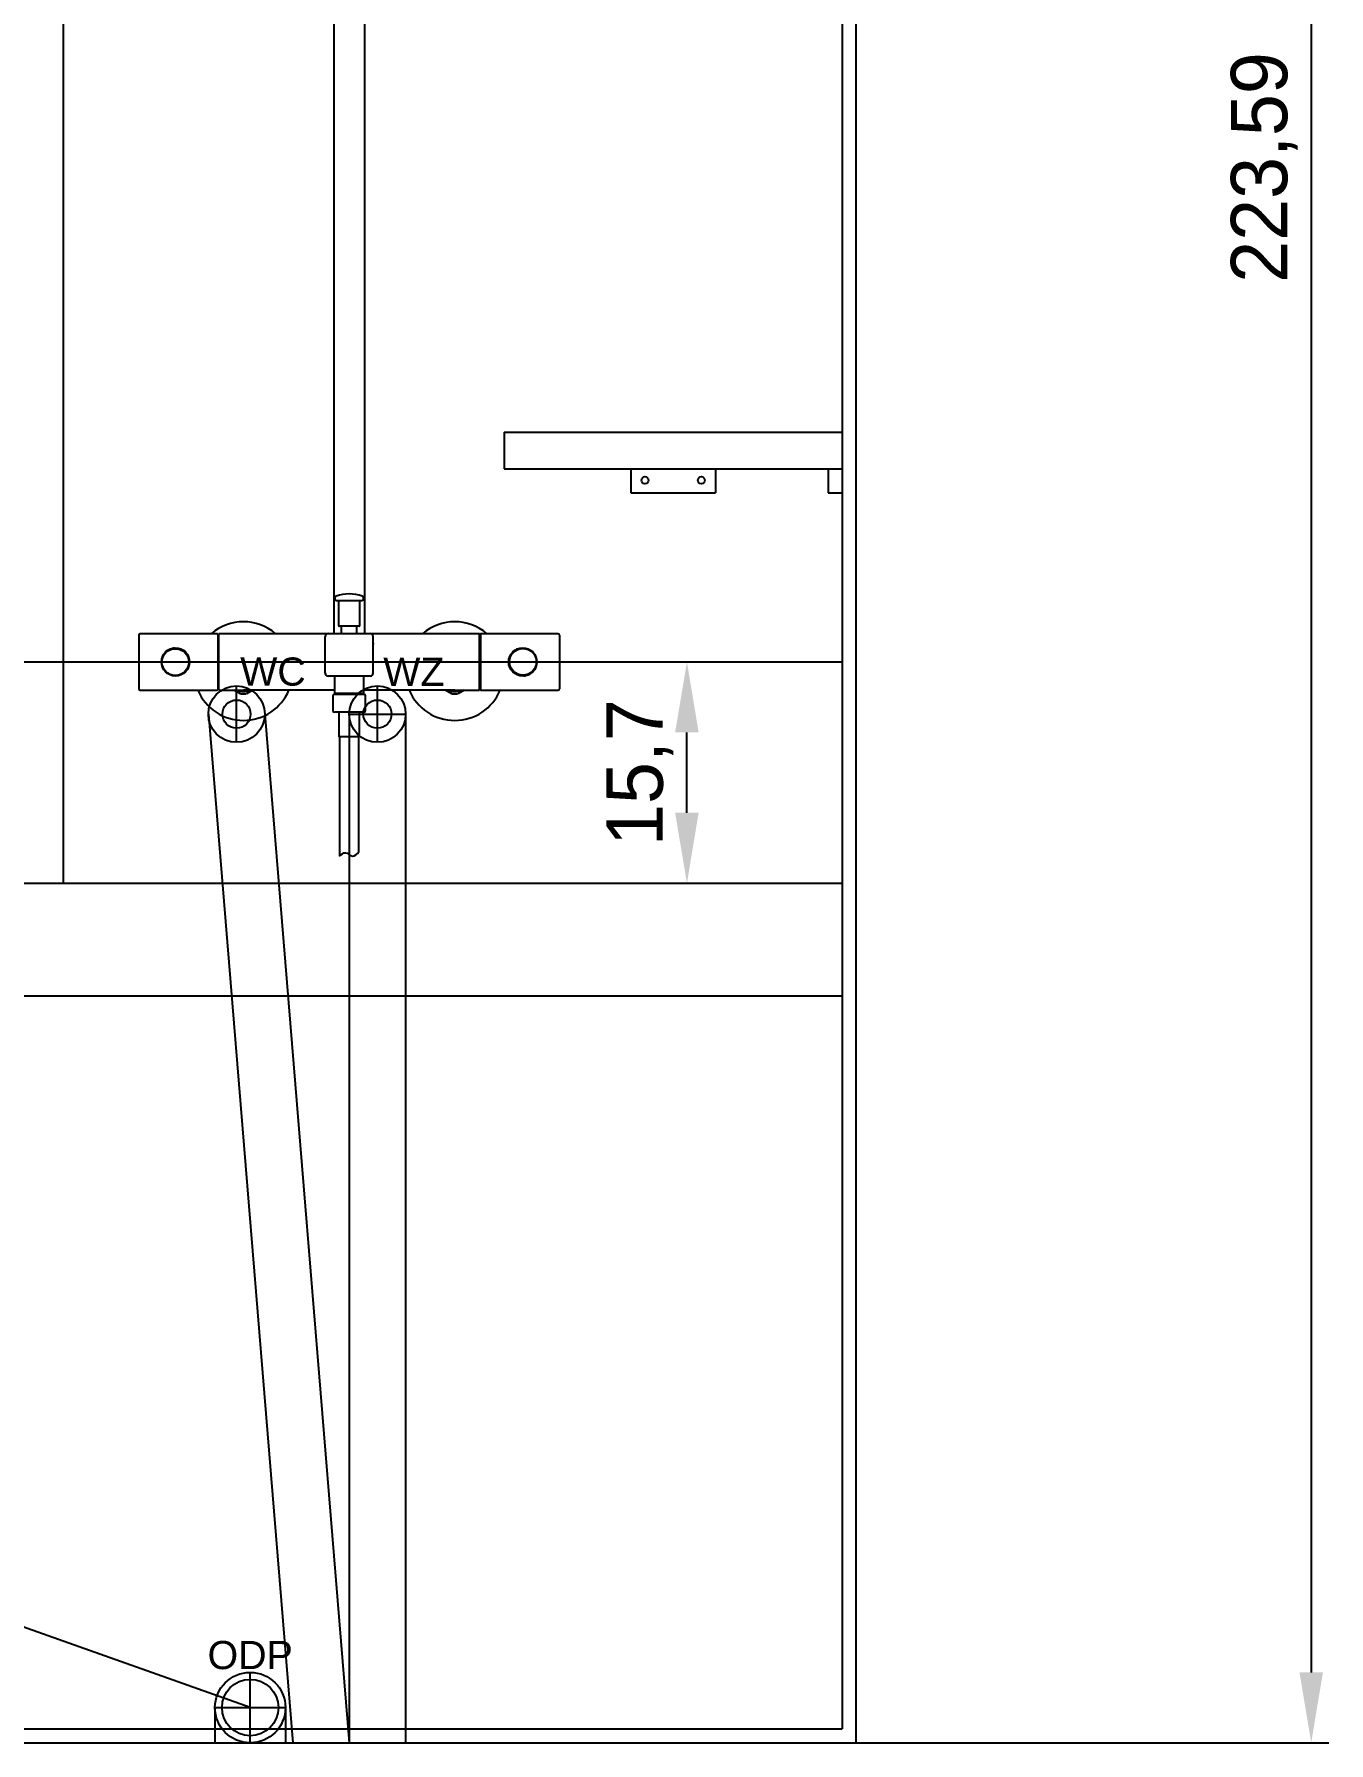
# Model space of a CAD drawing. Header units: millimetres. Extents: x 976 to 9349, y -1578 to 2211.
# Drawn here: x 5902.9 to 5994.8, y 455.7 to 577 of the extents above; entities that cross this region are included whole.
import ezdxf
from ezdxf.lldxf.tags import DXFTag

# ---------------------------------------------------------------- set-up
doc = ezdxf.new("R2010")
doc.units = ezdxf.units.MM
for name, color, linetype in [('Inst - odpływ', 35, 'Continuous'), ('Inst - woda', 220, 'Continuous'), ('Płytki', 254, 'Continuous'), ('Szkic', 6, 'Continuous'), ('Wbudowane', 175, 'Continuous'), ('Ściany', 7, 'Continuous')]:
    doc.layers.add(name, color=color, linetype=linetype)
tags = doc.linetypes.add('06B018', pattern=[6.75, 4.32, -0.54, 0.09, -0.54, 0.09, -0.54, 0.09, -0.54]).pattern_tags.tags
tags[18:19] = [DXFTag(74, 4), DXFTag(75, 0), DXFTag(340, '0'), DXFTag(46, 1.0), DXFTag(50, 0.0), DXFTag(44, 0.0), DXFTag(45, 0.0)]
tags[16:17] = [DXFTag(74, 4), DXFTag(75, 0), DXFTag(340, '0'), DXFTag(46, 1.0), DXFTag(50, 0.0), DXFTag(44, 0.0), DXFTag(45, 0.0)]
tags[14:15] = [DXFTag(74, 4), DXFTag(75, 0), DXFTag(340, '0'), DXFTag(46, 1.0), DXFTag(50, 0.0), DXFTag(44, 0.0), DXFTag(45, 0.0)]
tags[12:13] = [DXFTag(74, 4), DXFTag(75, 0), DXFTag(340, '0'), DXFTag(46, 1.0), DXFTag(50, 0.0), DXFTag(44, 0.0), DXFTag(45, 0.0)]
tags[10:11] = [DXFTag(74, 4), DXFTag(75, 0), DXFTag(340, '0'), DXFTag(46, 1.0), DXFTag(50, 0.0), DXFTag(44, 0.0), DXFTag(45, 0.0)]
tags[8:9] = [DXFTag(74, 4), DXFTag(75, 0), DXFTag(340, '0'), DXFTag(46, 1.0), DXFTag(50, 0.0), DXFTag(44, 0.0), DXFTag(45, 0.0)]
tags[6:7] = [DXFTag(74, 4), DXFTag(75, 0), DXFTag(340, '0'), DXFTag(46, 1.0), DXFTag(50, 0.0), DXFTag(44, 0.0), DXFTag(45, 0.0)]
tags[4:5] = [DXFTag(74, 4), DXFTag(75, 0), DXFTag(340, '0'), DXFTag(46, 1.0), DXFTag(50, 0.0), DXFTag(44, 0.0), DXFTag(45, 0.0)]
doc.dimstyles.new('ISO-25', dxfattribs={"dimtxt": 4, "dimasz": 5, "dimexe": 1.25, "dimexo": 0.625, "dimgap": 1, "dimtad": 1, "dimtxsty": 'Standard', "dimcen": 2.5, "dimadec": 0, "dimazin": 0, "dimtfac": 1, "dimtmove": 0, "dimatfit": 3, "dimfxl": 1, "dimarcsym": 0})

# ---------------------------------------------------------------- blocks, each defined once
blk = doc.blocks.new('Z$W@#22483')
for p, q in [((237.3, 0), (237.3, 257.2)), ((0, 0), (237.3, 0))]:
    blk.add_line(p, q)
blk = doc.blocks.new('Z$W@#21058')
for p, q in [((13.83, 118.61), (13.83, 15.98)), ((16.03, 15.98), (16.03, 118.61)), ((14.02, 18.34), (15.83, 18.34)), ((14.17, 18.34), (14.17, 16.55)), ((15.68, 16.55), (15.68, 18.34)), ((0, 15.87), (0, 12.07)), ((5.55, 15.97), (0.1, 15.97)), ((5.6, 15.92), (5.6, 12.02)), ((5.68, 14.81), (5.68, 15.97)), ((7.42, 15.97), (5.68, 15.97)), ((13.06, 15.97), (7.42, 15.97)), ((13.23, 13.17), (13.23, 15.78)), ((13.43, 15.98), (16.43, 15.98)), ((15.63, 16.5), (14.22, 16.5)), ((14.37, 16.5), (14.37, 15.98)), ((15.48, 15.98), (15.48, 16.5)), ((16.62, 13.17), (16.62, 15.78)), ((22.42, 15.97), (16.79, 15.97)), ((24.18, 15.97), (22.42, 15.97)), ((24.18, 14.81), (24.18, 15.97)), ((24.22, 15.77), (24.18, 15.77)), ((24.22, 15.77), (24.22, 15.67)), ((24.25, 15.92), (24.25, 12.02)), ((29.75, 15.97), (24.29, 15.97)), ((29.85, 15.87), (29.85, 12.07)), ((2.26, 14.91), (2.26, 14.89)), ((2.26, 14.89), (2.26, 14.85)), ((2.32, 14.91), (2.32, 14.93)), ((2.32, 14.91), (2.32, 14.87)), ((2.52, 14.96), (2.44, 14.96)), ((2.52, 14.97), (2.52, 14.96)), ((2.52, 14.96), (2.52, 14.91)), ((2.52, 14.91), (2.52, 14.91)), ((2.61, 14.94), (2.71, 14.94)), ((2.8, 14.89), (2.8, 14.95)), ((5.68, 15.73), (5.6, 15.73)), ((5.68, 11.97), (5.68, 14.81)), ((24.18, 15.71), (24.22, 15.71)), ((24.18, 11.97), (24.18, 14.81)), ((24.25, 15.67), (24.22, 15.67)), ((24.22, 15.33), (24.22, 15.67)), ((24.22, 14.31), (24.22, 15.33)), ((24.22, 15.33), (24.25, 15.33)), ((26.81, 14.87), (26.92, 14.87)), ((26.92, 14.87), (26.81, 14.87)), ((27.01, 14.94), (27.3, 14.94)), ((27.3, 14.97), (27.3, 14.94)), ((27.3, 14.94), (27.3, 14.93)), ((27.33, 14.93), (27.33, 14.97)), ((27.73, 14.8), (27.73, 14.85)), ((1.64, 13.96), (1.64, 14.25)), ((1.64, 13.96), (1.64, 13.96)), ((1.71, 13.51), (1.71, 13.57)), ((3.44, 14.38), (3.51, 14.38)), ((3.46, 14.33), (3.53, 14.33)), ((3.55, 14.28), (3.48, 14.28)), ((3.55, 14.28), (3.55, 13.64)), ((3.56, 13.69), (3.56, 14.25)), ((24.25, 14.31), (24.22, 14.31)), ((24.22, 13.63), (24.22, 14.31)), ((24.22, 12.61), (24.22, 13.63)), ((24.22, 13.63), (24.25, 13.63)), ((26.29, 14.25), (26.29, 13.69)), ((26.3, 13.66), (26.3, 14.3)), ((26.3, 13.66), (26.36, 13.66)), ((26.38, 13.61), (26.31, 13.61)), ((26.4, 13.55), (26.34, 13.55)), ((28.13, 14.42), (28.13, 14.36)), ((28.2, 13.98), (28.2, 13.98)), ((28.2, 13.98), (28.2, 13.69)), ((2.12, 13.13), (2.12, 13.09)), ((2.52, 13.01), (2.52, 12.97)), ((2.54, 13), (2.54, 13.01)), ((2.54, 12.97), (2.54, 13)), ((2.84, 13), (2.54, 13)), ((3.03, 13.07), (2.92, 13.07)), ((2.92, 13.07), (3.03, 13.07)), ((5.6, 12.21), (5.68, 12.21)), ((16.43, 12.97), (13.43, 12.97)), ((13.88, 12.97), (13.88, 11.73)), ((15.97, 11.73), (15.97, 12.97)), ((24.18, 12.23), (24.22, 12.23)), ((24.18, 12.17), (24.22, 12.17)), ((24.25, 12.61), (24.22, 12.61)), ((24.22, 12.27), (24.22, 12.61)), ((24.22, 12.27), (24.22, 12.17)), ((24.22, 12.27), (24.25, 12.27)), ((27.05, 13.05), (27.05, 12.99)), ((27.23, 13), (27.14, 13)), ((27.33, 13.03), (27.33, 13.03)), ((27.33, 12.98), (27.33, 13.03)), ((27.33, 12.97), (27.33, 12.98)), ((27.33, 12.98), (27.41, 12.98)), ((27.53, 13.03), (27.53, 13.07)), ((27.53, 13.03), (27.53, 13.01)), ((27.59, 13.04), (27.59, 13.09)), ((27.59, 13.03), (27.59, 13.04)), ((0.1, 11.97), (5.55, 11.97)), ((5.68, 11.97), (7.42, 11.97)), ((7.22, 11.71), (6.76, 11.97)), ((13.88, 11.97), (7.42, 11.97)), ((8.09, 11.97), (7.63, 11.71)), ((13.78, 11.56), (13.78, 10.51)), ((15.99, 11.66), (13.87, 11.66)), ((13.88, 11.73), (13.88, 11.66)), ((15.97, 11.73), (13.88, 11.73)), ((13.99, 11.66), (13.99, 11.73)), ((15.86, 11.66), (15.86, 11.73)), ((22.42, 11.97), (15.97, 11.97)), ((15.97, 11.66), (15.97, 11.73)), ((16.08, 10.51), (16.08, 11.56)), ((22.22, 11.71), (21.76, 11.97)), ((22.43, 11.97), (24.18, 11.97)), ((23.09, 11.97), (22.63, 11.71)), ((24.29, 11.97), (29.75, 11.97)), ((15.98, 10.41), (13.88, 10.41)), ((14.19, 10.41), (14.19, 8.66)), ((15.66, 8.66), (15.66, 10.41)), ((15.66, 8.66), (14.19, 8.66)), ((14.23, 8.65), (14.23, 8.47)), ((15.62, 0.5), (15.62, 8.66)), ((14.23, 8.47), (14.23, 0.19))]:
    blk.add_line(p, q)
for centre, radius in [((2.6, 13.97), 1), ((2.59, 13.96), 0.95), ((27.25, 13.97), 1), ((27.26, 13.98), 0.95)]:
    blk.add_circle(centre, radius)
for centre, radius, start, end in [((14.06, 18.49), 0.16, 109.2373, 255.53), ((14.93, 16), 2.8, 70.7627, 109.2373), ((15.79, 18.49), 0.16, 284.47, 70.7627), ((0.1, 15.87), 0.1, 90, 180), ((7.42, 13.32), 3.5, 49.213, 130.787), ((5.55, 15.92), 0.05, 0, 90), ((13.43, 15.78), 0.2, 90, 180), ((14.22, 16.55), 0.05, 180, 270), ((15.63, 16.55), 0.05, 270, 0), ((16.43, 15.78), 0.2, 0, 90), ((22.42, 13.32), 3.5, 49.213, 130.787), ((24.29, 15.92), 0.05, 90, 180), ((29.75, 15.87), 0.1, 0, 90), ((2.59, 13.96), 0.986, 109.7798, 159.5349), ((2.61, 14.9), 0.0343, 90.8069, 172.9657), ((2.71, 14.9), 0.0338, 2.7037, 89.3651), ((44.44, 15.37), 27.81, 180.1385, 180.2847), ((27.79, 14.73), 0.0317, 56.6619, 57.6372), ((1.56, 13.57), 0.15, 0, 20.5504), ((27.25, 13.97), 0.986, 289.7798, 339.5349), ((28.29, 14.36), 0.15, 180, 200.5504), ((2.06, 13.21), 0.0317, 236.6619, 237.6372), ((13.43, 13.17), 0.2, 180, 270), ((13.37, 13.15), 0.142, 190.5245, 200.4704), ((13.27, 12.79), 0.214, 68.2383, 79.347), ((13.41, 13.14), 0.166, 256.6083, 259.7558), ((16.43, 13.17), 0.2, 270, 0), ((16.44, 13.13), 0.158, 280.2268, 283.5307), ((16.58, 12.78), 0.216, 101.0679, 111.7239), ((16.58, 12.78), 0.216, 100.7149, 101.0637), ((16.48, 13.15), 0.14, 339.4777, 349.5773), ((27.14, 13.03), 0.0338, 182.7037, 269.3651), ((27.23, 13.03), 0.0343, 270.8069, 352.9657), ((0.1, 12.07), 0.1, 180, 270), ((7.42, 13.32), 3.5, 202.6881, 337.3119), ((5.55, 12.02), 0.05, 270, 0), ((7.42, 13.32), 1.45, 248.5967, 291.4033), ((7.42, 13.32), 1.62, 262.6199, 277.3801), ((7.33, 13.83), 1.87, 272.9208, 272.9514), ((7.42, 13.32), 1.35, 269.9286, 270), ((7.42, 13.32), 1.35, 270, 270.0657), ((13.88, 11.56), 0.1, 95.7392, 180), ((15.98, 11.56), 0.1, 0, 84.2608), ((22.42, 13.32), 3.5, 202.6881, 337.3119), ((22.42, 13.32), 1.45, 248.5967, 291.4033), ((22.42, 13.32), 1.62, 262.6199, 277.3801), ((22.42, 13.32), 1.35, 269.9343, 270), ((22.42, 13.32), 1.35, 270, 270.0566), ((22.52, 13.83), 1.87, 267.0486, 267.0792), ((24.29, 12.02), 0.05, 180, 270), ((29.75, 12.07), 0.1, 270, 0), ((13.88, 10.51), 0.1, 180, 270), ((15.98, 10.51), 0.1, 270, 0), ((14.85, 8.8), 0.654, 192.7044, 193.3547)]:
    blk.add_arc(centre, radius, start, end)
for centre, major_axis in [((27.79, 14.37), (-0.012, 0.7)), ((2.05, 13.57), (0.012, -0.7))]:
    blk.add_ellipse(centre, major_axis=major_axis, ratio=0.049482, start_param=0.853032, end_param=0.930228)
for points, knots in [([(13.38, 15.97), (13.38, 15.97), (13.38, 15.97), (13.38, 15.97), (13.38, 15.97), (13.37, 15.97), (13.36, 15.97), (13.33, 15.97), (13.28, 15.96), (13.24, 15.96), (13.19, 15.96), (13.16, 15.97), (13.11, 15.97), (13.08, 15.97), (13.06, 15.97)], [0, 0, 0, 0, 0.014234, 0.032709, 0.055208, 0.066881, 0.110552, 0.200897, 0.324674, 0.524029, 0.613067, 0.717093, 0.848174, 1, 1, 1, 1]), ([(16.79, 15.97), (16.77, 15.97), (16.74, 15.97), (16.69, 15.97), (16.65, 15.96), (16.6, 15.96), (16.55, 15.96), (16.51, 15.97), (16.48, 15.97), (16.47, 15.97), (16.47, 15.97), (16.47, 15.97), (16.47, 15.97), (16.47, 15.97)], [0, 0, 0, 0, 0.164085, 0.294237, 0.396316, 0.535004, 0.713222, 0.838847, 0.915279, 0.94162, 0.960681, 0.985689, 1, 1, 1, 1]), ([(27.3, 14.95), (27.3, 14.95), (27.3, 14.95), (27.31, 14.96), (27.31, 14.96), (27.31, 14.97), (27.31, 14.97), (27.31, 14.97)], [0, 0, 0, 0, 0.241821, 0.241821, 0.981895, 0.981895, 1, 1, 1, 1]), ([(1.67, 14.31), (1.67, 14.31), (1.67, 14.3), (1.66, 14.3), (1.66, 14.29), (1.66, 14.29), (1.66, 14.29), (1.66, 14.28), (1.66, 14.28), (1.66, 14.28), (1.65, 14.28), (1.65, 14.28), (1.65, 14.28), (1.65, 14.28), (1.65, 14.28), (1.65, 14.28)], [0, 0, 0, 0, 0.25, 0.25, 0.5, 0.5, 0.625, 0.625, 0.75, 0.75, 0.875, 0.875, 0.9375, 0.9375, 1, 1, 1, 1]), ([(28.17, 13.63), (28.18, 13.63), (28.18, 13.63), (28.18, 13.64), (28.18, 13.64), (28.18, 13.65), (28.18, 13.65), (28.19, 13.65), (28.19, 13.65), (28.19, 13.66), (28.19, 13.66), (28.19, 13.66), (28.19, 13.66), (28.19, 13.66), (28.19, 13.66), (28.19, 13.66)], [0, 0, 0, 0, 0.25, 0.25, 0.5, 0.5, 0.625, 0.625, 0.75, 0.75, 0.875, 0.875, 0.9375, 0.9375, 1, 1, 1, 1]), ([(2.54, 12.99), (2.54, 12.98), (2.54, 12.98), (2.54, 12.98), (2.53, 12.98), (2.53, 12.97), (2.53, 12.97), (2.53, 12.97)], [0, 0, 0, 0, 0.241821, 0.241821, 0.981895, 0.981895, 1, 1, 1, 1]), ([(14.23, 0.19), (14.37, 0.31), (14.68, 0.6), (15.17, 0), (15.48, 0.35), (15.62, 0.5)], [0, 0, 0, 0, 0.305452, 0.65711, 1, 1, 1, 1])]:
    blk.add_open_spline(points, degree=3, knots=knots)
for points, degree in [([(2.74, 14.9), (2.74, 14.9), (2.74, 14.91)], 2), ([(1.65, 14.27), (1.65, 14.27), (1.65, 14.27), (1.65, 14.28)], 3), ([(28.2, 13.66), (28.2, 13.66), (28.2, 13.66), (28.19, 13.66)], 3), ([(27.1, 13.04), (27.1, 13.04), (27.1, 13.03)], 2), ([(14.23, 8.64), (14.22, 8.64), (14.22, 8.65), (14.22, 8.66)], 3), ([(14.24, 8.66), (14.24, 8.66), (14.23, 8.66), (14.23, 8.65)], 3)]:
    blk.add_open_spline(points, degree=degree)
blk = doc.blocks.new('Z$W@#3795')
for p, q in [((0, 4.3), (0, 1.7)), ((0, 4.3), (24, 4.3)), ((24, 4.3), (24, 0)), ((0, 1.7), (24, 1.7)), ((9, 1.7), (9, 0)), ((15, 1.7), (15, 0)), ((23, 1.7), (23, 0)), ((9, 0), (15, 0)), ((23, 0), (24, 0))]:
    blk.add_line(p, q)
for centre in [(10, 0.9), (10, 0.9), (14, 0.9), (14, 0.9)]:
    blk.add_circle(centre, 0.25)
blk = doc.blocks.new('Z$W@#19358')
for p, q in [((0, 60), (70, 60)), ((0, 60), (0, 0)), ((70, 60), (70, 0)), ((0, 52), (70, 52)), ((0, 0), (70, 0))]:
    blk.add_line(p, q)
blk = doc.blocks.new('*D310')
at = {"layer": 'Defpoints', "color": 0}
for p in [(234.42, 76.77), (243.48, 76.77), (233.76, 61.07)]:
    blk.add_point(p, dxfattribs=at)
at = {"layer": 'Szkic', "color": 0, "lineweight": -2}
for p, q in [((235.05, 76.77), (244.73, 76.77)), ((243.48, 66.07), (243.48, 71.77)), ((234.38, 61.07), (244.73, 61.07))]:
    blk.add_line(p, q, dxfattribs=at)
at = {"layer": 'Szkic', "color": 0}
for points in [[(244.31, 71.77), (242.64, 71.77), (243.48, 76.77)], [(242.64, 66.07), (244.31, 66.07), (243.48, 61.07)]]:
    blk.add_solid(points, dxfattribs=at)
at = {"layer": 'Szkic', "color": 0, "insert": (240.14, 68.92), "char_height": 4, "attachment_point": 5, "rotation": 90}
blk.add_mtext('15,7', dxfattribs=at)
blk = doc.blocks.new('*D311')
at = {"layer": 'Defpoints', "color": 0}
for p in [(224.58, 223.66), (228.94, 0.07), (287.79, 0.07)]:
    blk.add_point(p, dxfattribs=at)
at = {"layer": 'Szkic', "color": 0, "lineweight": -2}
for p, q in [((225.21, 223.66), (289.04, 223.66)), ((287.79, 218.66), (287.79, 5.07)), ((229.56, 0.07), (289.04, 0.07))]:
    blk.add_line(p, q, dxfattribs=at)
at = {"layer": 'Szkic', "color": 0}
for points in [[(288.62, 218.66), (286.96, 218.66), (287.79, 223.66)], [(286.96, 5.07), (288.62, 5.07), (287.79, 0.07)]]:
    blk.add_solid(points, dxfattribs=at)
at = {"layer": 'Szkic', "color": 0, "insert": (284.46, 111.86), "char_height": 4, "attachment_point": 5, "rotation": 90}
blk.add_mtext('223,59', dxfattribs=at)

msp = doc.modelspace()

# ---------------------------------------------------------------- linework, layer by layer
at = {"layer": 'Inst - odpływ', "linetype": '06B018'}
msp.add_line((5918.273, 458.243), (5850.295, 482.343), dxfattribs=at)
at = {"layer": 'Inst - odpływ'}
for p, q in [((5918.273, 455.743), (5918.273, 460.743)), ((5915.773, 458.243), (5920.773, 458.243)), ((5915.773, 458.243), (5915.773, 455.743)), ((5920.773, 458.243), (5920.773, 455.743))]:
    msp.add_line(p, q, dxfattribs=at)
for radius in [2.5, 2]:
    msp.add_circle((5918.273, 458.243), radius, dxfattribs=at)
at = {"layer": 'Inst - woda'}
for p, q in [((5917.302, 526.743), (5917.302, 530.743)), ((5917.302, 526.743), (5917.302, 530.743)), ((5927.302, 526.743), (5927.302, 530.743)), ((5927.302, 526.743), (5927.302, 530.743)), ((5915.302, 528.743), (5921.289, 455.743)), ((5919.302, 528.743), (5925.302, 455.743)), ((5925.302, 528.743), (5929.302, 528.743)), ((5925.302, 528.743), (5929.302, 528.743)), ((5925.302, 528.743), (5925.302, 455.743)), ((5929.302, 528.743), (5929.302, 455.743))]:
    msp.add_line(p, q, dxfattribs=at)
for centre, radius in [((5917.302, 528.743), 2), ((5927.302, 528.743), 2), ((5917.302, 528.743), 1), ((5927.302, 528.743), 1)]:
    msp.add_circle(centre, radius, dxfattribs=at)
at = {"layer": 'Płytki'}
for p, q in [((5904.995, 712.443), (5904.995, 516.743)), ((5960.295, 712.443), (5960.295, 516.743)), ((5810.703, 532.443), (5960.295, 532.443)), ((5890.295, 516.743), (5960.295, 516.743))]:
    msp.add_line(p, q, dxfattribs=at)

# ---------------------------------------------------------------- block references
at = {"layer": 'Wbudowane'}
for name, p in [('Z$W@#21058', (5910.37, 518.474)), ('Z$W@#3795', (5936.295, 544.443)), ('Z$W@#19358', (5890.295, 456.743))]:
    msp.add_blockref(name, p, dxfattribs=at)
at = {"layer": 'Ściany'}
msp.add_blockref('Z$W@#22483', (5723.995, 455.743), dxfattribs=at)

# ---------------------------------------------------------------- texts
at = {"layer": 'Inst - odpływ', "insert": (5918.273, 461.959), "char_height": 2, "width": 6, "attachment_point": 5}
msp.add_mtext('{\\fArial|b0|i0|c238|p0;ODP}', dxfattribs=at)
at = {"layer": 'Inst - woda', "char_height": 2, "width": 9.88531, "attachment_point": 5}
for s, insert in [('{\\fArial|b0|i0|c238|p0;WC}', (5919.89, 531.747)), ('{\\fArial|b0|i0|c238|p0;WZ}', (5929.89, 531.747))]:
    msp.add_mtext(s, dxfattribs=dict(at, insert=insert))

# ---------------------------------------------------------------- dimensions: what is measured, and where the dimension line sits
at = {"layer": 'Szkic'}
for base, p1, p2, picture, middle in [((5993.583, 455.743), (5930.376, 679.33), (5934.732, 455.743), '*D311', (5990.25, 567.536)), ((5949.271, 532.443), (5939.55, 516.743), (5940.215, 532.443), '*D310', (5945.937, 524.593))]:
    dim = msp.add_linear_dim(base=base, p1=p1, p2=p2, angle=90, dimstyle='ISO-25', dxfattribs=at)
    dim.commit()
    dim.dimension.update_dxf_attribs({"geometry": picture, "text_midpoint": middle, "insert": (5705.793, 455.673)})

doc.saveas('drawing.dxf')
